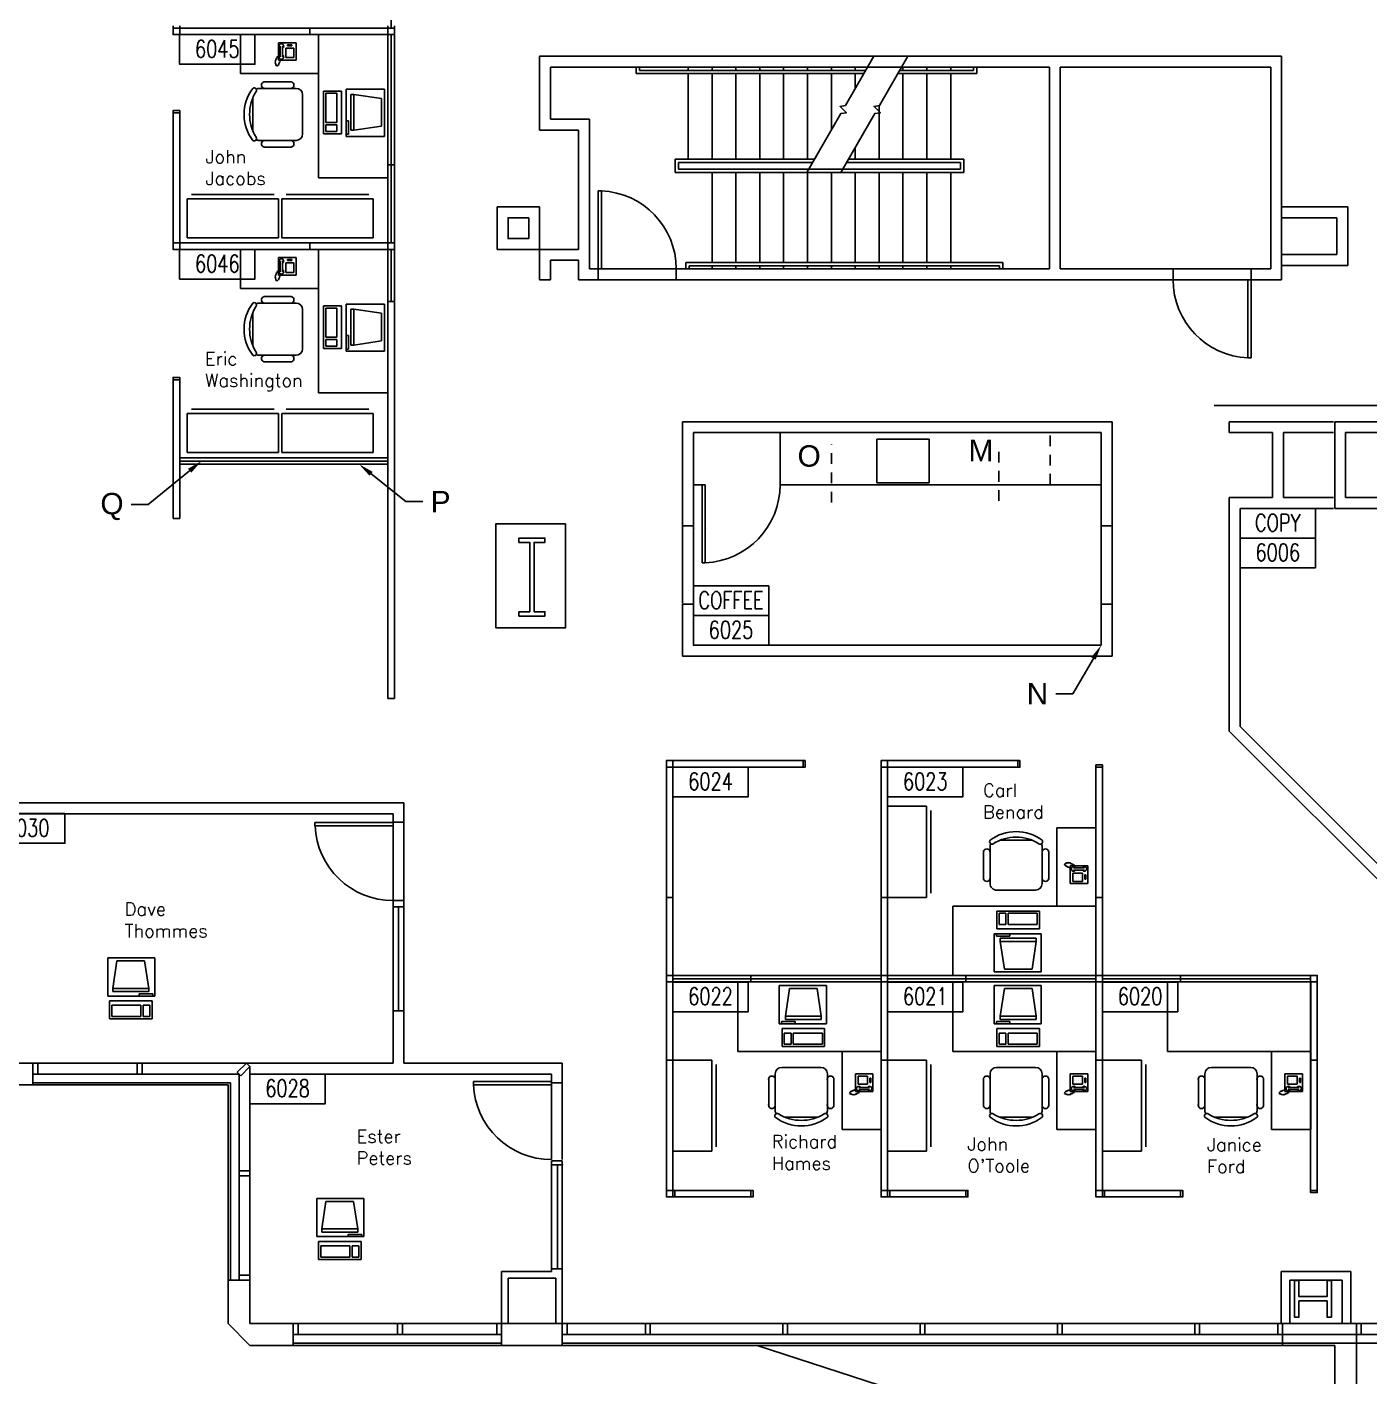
# Model space of a CAD drawing. Header units: metres. Extents: x 21.4 to 86, y 21.4 to 86.
# Drawn here: x 34.32 to 50.03, y 61.76 to 77.56 of the extents above; entities that cross this region are included whole.
import ezdxf
from ezdxf import colors
from ezdxf.entities.mleader import LeaderData, LeaderLine
from ezdxf.enums import TextEntityAlignment as Align
from ezdxf.math import Vec2, Vec3

# ---------------------------------------------------------------- set-up
doc = ezdxf.new("R2010")
doc.units = ezdxf.units.M
doc.header["$LTSCALE"] = 0.5
doc.header["$MEASUREMENT"] = 0
doc.linetypes.add('HIDDEN', pattern=[0.375, 0.25, -0.125])
for name, color, linetype in [('A-DOOR-TRIM-3D', 7, 'Continuous'), ('CHAIRS', 4, 'Continuous'), ('CPU', 6, 'Continuous'), ('E-B-FURR', 6, 'Continuous'), ('E-B-GLAZ', 8, 'Continuous'), ('E-B-MULL', 8, 'Continuous'), ('E-F-CASE', 4, 'Continuous'), ('E-F-DOOR', 3, 'Continuous'), ('E-F-PLMB', 2, 'Continuous'), ('E-F-SILL', 8, 'Continuous'), ('E-F-STAIR', 8, 'Continuous'), ('E-S-COLM', 8, 'Continuous'), ('EMPLOYEE', 1, 'Continuous'), ('FURNITURE', 3, 'Continuous'), ('PANELS_201', 6, 'Continuous'), ('PHONES', 4, 'Continuous'), ('RMNUM', 40, 'Continuous')]:
    doc.layers.add(name, color=color, linetype=linetype)
for name, color, linetype, transparency in [('E-B-CORE', 8, 'Continuous', 0.5), ('E-B-SHEL', 40, 'Continuous', 0.25), ('E-C-HEAD', 5, 'Continuous', 0.25)]:
    doc.layers.add(name, color=color, linetype=linetype, transparency=transparency)
doc.layers.add('LABEL TEXT', color=1, linetype='Continuous', plot=False)
doc.styles.add('ARCHITXT', font='simplex.shx')
doc.styles.add('ROMANS', font='romans', dxfattribs={"width": 0.75, "height": 8})
doc.styles.get("Standard").update_dxf_attribs({"font": 'arial.ttf'})

# ---------------------------------------------------------------- blocks, each defined once
blk = doc.blocks.new('DR-36')
for p, q in [((0, 36), (0, 0)), ((0, 36), (1.5, 36)), ((1.5, 36), (1.5, 0)), ((0, 0), (1.5, 0))]:
    blk.add_line(p, q)
blk.add_arc((0, 0), 36, 0, 87.61406)
blk = doc.blocks.new('RMNUM')
at = {"layer": 'RMNUM'}
blk.add_lwpolyline([(-16.33354, 6.674702), (18.388073, 6.674702), (18.388073, -6.982766), (-16.33354, -6.982766), (-16.33354, 6.674702)], dxfattribs=at)
at = {"layer": 'RMNUM', "style": 'ROMANS', "width": 0.75}
blk.add_attdef('NUMBER', text='', height=8, dxfattribs=at).set_placement((1.027267, 0.114097), align=Align.MIDDLE_CENTER)
blk = doc.blocks.new('DESK2')
for p, q in [((33, 0), (-33, 0)), ((-33, 0), (-33, -68)), ((33, -32), (33, 0)), ((-33, -32), (33, -32)), ((-15, -68), (-15, -32)), ((-33, -68), (-15, -68))]:
    blk.add_line(p, q)
blk = doc.blocks.new('CHAIR7')
for p, q in [((5.12, 15.04), (17.88, 15.04)), ((0, 9), (0, -9)), ((20, 12), (3, 12)), ((23, -7.44), (23, 7.44)), ((3, -12), (20, -12)), ((5.12, -15), (17.88, -15))]:
    blk.add_line(p, q)
for centre, radius, start, end in [((5.56, 13.54), 1.56, 73.7398, 286.2602), ((17.44, 13.54), 1.56, 253.7398, 106.2602), ((3, 9), 3, 90, 180), ((20, 9), 3, 62.41556, 90), ((22.34, 11.12), 1.1, 53.30994, 212.02741), ((4.82, 0), 19.64, 327.57575, 32.42425), ((7, 0), 20, 323.1301, 36.8699), ((3, -9), 3, 180, 270), ((5.56, -13.5), 1.56, 73.7398, 286.2602), ((17.44, -13.5), 1.56, 253.7398, 106.2602), ((20, -9), 3, 270, 297.58444), ((22.34, -11.12), 1.1, 147.97259, 306.69006)]:
    blk.add_arc(centre, radius, start, end)
blk = doc.blocks.new('RECTANG')
for p, q in [((1, 1), (0, 1)), ((0, 1), (0, 0)), ((1, 0), (1, 1)), ((0, 0), (1, 0))]:
    blk.add_line(p, q)
blk = doc.blocks.new('IBMAT', base_point=(61, 306))
for p, q in [((75, 307), (75, 306)), ((81, 307), (75, 307)), ((81, 306), (81, 307))]:
    blk.add_line(p, q)
at = {"xscale": 21, "yscale": 17, "zscale": 21}
blk.add_blockref('RECTANG', (61, 306), dxfattribs=at)
blk = doc.blocks.new('KEYBOARD', base_point=(60, 294))
for p, xscale, yscale, zscale in [((60, 294), 19, 8, 19), ((61, 295), 13, 5, 13), ((75, 295), 3, 5, 3)]:
    blk.add_blockref('RECTANG', p, dxfattribs=dict(xscale=xscale, yscale=yscale, zscale=zscale))
blk = doc.blocks.new('COMPUTER')
for p, q in [((-6.64, 16.23), (-8.5, 3.5)), ((6.08, 16.23), (-6.64, 16.23)), ((8, 3.5), (6.08, 16.23)), ((-8.5, 3.5), (-8.5, 2.04)), ((8, 3.5), (-8.5, 3.5)), ((-8.5, 2.04), (8, 2.04)), ((8, 2.04), (8, 3.5))]:
    blk.add_line(p, q)
at = {"xscale": 1.033846153846154, "yscale": 1.033846153846154, "zscale": 1.033846153846154}
for name, p in [('IBMAT', (-10.86, 0)), ('KEYBOARD', (-10.05, -10.5))]:
    blk.add_blockref(name, p, dxfattribs=at)
blk = doc.blocks.new('FC42X18D')
for p, q in [((-21, 0), (-21, -18)), ((-21, 0), (21, 0)), ((21, -18), (21, 0)), ((-21, -18), (21, -18)), ((-19, -20), (19, -20))]:
    blk.add_line(p, q)
blk = doc.blocks.new('FNPHONE')
for p, q in [((-7.29, 6.54), (-7.29, 1.54)), ((-6.29, 6.54), (-6.29, 1.54)), ((-9.1, 0.22), (-9.7, 0.02)), ((-8.9, 0.62), (-9.5, 0.42)), ((-8.7, 1.02), (-9.3, 0.82)), ((-8.5, 1.42), (-9.1, 1.22)), ((-8.3, 1.82), (-8.9, 1.62)), ((-7.14, 0.56), (-7.5, -0.58)), ((-3.87, 4.85), (-3.87, 4.85)), ((-3.87, 3.91), (-3.87, 3.91)), ((-3.87, 2.97), (-3.87, 2.97)), ((-3.87, 2.03), (-3.87, 2.03)), ((-2.94, 4.85), (-2.94, 4.85)), ((-2.94, 3.91), (-2.94, 3.91)), ((-2.94, 2.97), (-2.94, 2.97)), ((-2.94, 2.03), (-2.94, 2.03)), ((-2, 4.85), (-2, 4.85)), ((-2, 3.91), (-2, 3.91)), ((-2, 2.97), (-2, 2.97)), ((-2, 2.03), (-2, 2.03)), ((-9.3, -0.18), (-9.9, -0.38)), ((-9.3, -0.58), (-9.9, -0.78)), ((-9.3, -0.98), (-9.9, -1.18)), ((-9.3, -1.38), (-9.9, -1.58)), ((-9.1, -1.78), (-9.7, -1.98)), ((-8.9, -2.18), (-9.5, -2.38)), ((-8.43, -2.46), (-9.03, -2.66)), ((-7.9, -1.98), (-8.5, -2.18)), ((-7.7, -1.58), (-8.3, -1.78)), ((-7.5, -1.18), (-8.1, -1.38)), ((-7.3, -0.78), (-7.9, -0.98))]:
    blk.add_line(p, q)
for centre, start, end in [((-6.79, 6.54), 298.49146, 241.50854), ((-6.79, 1.54), 118.49146, 61.50854)]:
    blk.add_arc(centre, 1.05, start, end)
for p, xscale, yscale, zscale in [((-8.21, 0), 8.20528234483245, 8.104073169521023, 8.20528234483245), ((-4.03, 6.72), 2.03125, 0.46875, 2.03125), ((-4.81, 1.25), 3.75, 4.375, 3.75)]:
    blk.add_blockref('RECTANG', p, dxfattribs=dict(xscale=xscale, yscale=yscale, zscale=zscale))

msp = doc.modelspace()

# ---------------------------------------------------------------- linework, layer by layer
at = {"layer": 'A-DOOR-TRIM-3D'}
for p, q in [((42.149, 71.694), (42.149, 71.694, 2.477)), ((42.276, 71.694), (42.276, 71.694, 2.477))]:
    msp.add_line(p, q, dxfattribs=at)
at = {"layer": 'E-B-CORE'}
for p, q in [((49.009, 77.216), (40.322, 77.216)), ((40.322, 77.216), (40.322, 76.352)), ((49.009, 77.216), (49.009, 74.6)), ((46.291, 77.089), (40.45, 77.089)), ((40.45, 77.089), (40.45, 76.479)), ((46.291, 77.089), (46.291, 74.727)), ((48.882, 77.089), (46.419, 77.089)), ((46.419, 77.089), (46.419, 74.727)), ((48.882, 77.089), (48.882, 74.727)), ((40.907, 76.479), (40.45, 76.479)), ((40.907, 76.479), (40.907, 74.727)), ((40.78, 76.352), (40.322, 76.352)), ((40.78, 76.352), (40.78, 74.955)), ((49.657, 75.326), (49.009, 75.326)), ((49.657, 74.895), (49.657, 75.326)), ((40.78, 74.955), (40.322, 74.955)), ((40.322, 74.955), (40.322, 74.6)), ((40.78, 74.828), (40.45, 74.828)), ((40.45, 74.828), (40.45, 74.6)), ((40.78, 74.828), (40.78, 74.6)), ((49.009, 74.895), (49.657, 74.895)), ((40.45, 74.6), (40.322, 74.6)), ((41.008, 74.6), (40.78, 74.6)), ((41.008, 74.727), (40.907, 74.727)), ((41.008, 74.727), (41.008, 74.6)), ((46.291, 74.727), (41.923, 74.727)), ((41.923, 74.727), (41.923, 74.6)), ((47.739, 74.6), (41.923, 74.6)), ((47.739, 74.727), (46.419, 74.727)), ((47.739, 74.727), (47.739, 74.6)), ((48.882, 74.727), (48.654, 74.727)), ((48.654, 74.727), (48.654, 74.6)), ((49.009, 74.6), (48.654, 74.6)), ((49.632, 72.939), (49.632, 71.923)), ((50.254, 72.939), (49.632, 72.939)), ((49.759, 72.812), (49.759, 72.05)), ((50.254, 72.812), (49.759, 72.812)), ((53.416, 71.923), (49.632, 71.923)), ((53.416, 72.05), (49.759, 72.05))]:
    msp.add_line(p, q, dxfattribs=at)
for points in [[(40.322, 75.453), (39.827, 75.453), (39.827, 74.955), (40.322, 74.955)], [(40.196, 75.326), (39.954, 75.326), (39.954, 75.082), (40.196, 75.082)]]:
    msp.add_lwpolyline(points, close=True, dxfattribs=at)
for points in [[(49.784, 75.453), (49.009, 75.453)], [(49.009, 74.768), (49.784, 74.768), (49.784, 75.453)]]:
    msp.add_lwpolyline(points, dxfattribs=at)
at = {"layer": 'E-B-FURR'}
for p, q in [((47.025, 72.939), (41.996, 72.939)), ((41.996, 71.72), (41.996, 72.939)), ((47.025, 71.72), (47.025, 72.939)), ((49.616, 72.939), (48.397, 72.939)), ((48.397, 72.939), (48.397, 72.812)), ((46.898, 72.812), (42.123, 72.812)), ((42.123, 71.72), (42.123, 72.812)), ((46.898, 71.72), (46.898, 72.812)), ((48.905, 72.812), (48.397, 72.812)), ((48.905, 72.812), (48.905, 72.05)), ((49.032, 72.812), (49.032, 72.05)), ((49.616, 72.812), (49.032, 72.812)), ((48.905, 72.05), (48.397, 72.05)), ((48.397, 72.05), (48.397, 69.317)), ((49.616, 71.923), (48.524, 71.923)), ((48.524, 71.923), (48.524, 69.37)), ((49.616, 72.05), (49.032, 72.05)), ((42.123, 71.72), (41.996, 71.72)), ((47.025, 71.72), (46.898, 71.72)), ((41.996, 70.805), (41.996, 70.196)), ((42.123, 70.805), (41.996, 70.805)), ((42.123, 70.805), (42.123, 70.323)), ((46.898, 70.805), (46.898, 70.323)), ((47.025, 70.805), (46.898, 70.805)), ((47.025, 70.805), (47.025, 70.196)), ((46.898, 70.323), (42.123, 70.323)), ((47.025, 70.196), (41.996, 70.196)), ((48.524, 69.37), (51.193, 66.7)), ((48.397, 69.317), (51.103, 66.611)), ((33.849, 68.478), (38.735, 68.478)), ((38.735, 68.25), (38.735, 68.478)), ((33.884, 68.351), (38.608, 68.351)), ((38.608, 68.25), (38.608, 68.351)), ((38.608, 68.25), (38.735, 68.25)), ((38.608, 65.43), (38.608, 67.335)), ((38.608, 67.335), (38.735, 67.335)), ((38.735, 65.43), (38.735, 67.335)), ((34.392, 65.43), (36.891, 65.43)), ((36.891, 65.43), (38.608, 65.43)), ((38.735, 65.43), (40.589, 65.43)), ((40.589, 65.202), (40.589, 65.43)), ((36.932, 62.89), (36.932, 65.39)), ((36.932, 65.303), (40.462, 65.303)), ((40.462, 65.202), (40.462, 65.303)), ((40.462, 65.202), (40.589, 65.202)), ((40.462, 62.992), (40.462, 64.287)), ((40.462, 64.287), (40.589, 64.287)), ((40.589, 62.992), (40.589, 64.287)), ((39.878, 62.992), (39.878, 62.382)), ((40.462, 62.992), (39.878, 62.992)), ((39.954, 62.916), (39.954, 62.382)), ((40.513, 62.916), (39.954, 62.916)), ((40.513, 62.916), (40.513, 62.382)), ((40.589, 62.992), (40.589, 62.382)), ((49.006, 62.382), (49.006, 62.992)), ((49.006, 62.992), (49.819, 62.992)), ((49.108, 62.382), (49.108, 62.89)), ((49.108, 62.89), (49.718, 62.89)), ((49.718, 62.382), (49.718, 62.89)), ((49.819, 62.382), (49.819, 62.992)), ((37.44, 62.382), (39.939, 62.382)), ((40.589, 62.382), (51.987, 62.382))]:
    msp.add_line(p, q, dxfattribs=at)
msp.add_lwpolyline([(40.625, 71.745), (39.812, 71.745), (39.812, 70.526), (40.625, 70.526)], close=True, dxfattribs=at)
at = {"layer": 'E-B-GLAZ'}
for p, q in [((36.805, 65.303), (34.392, 65.303)), ((36.805, 62.89), (36.805, 65.303)), ((36.703, 65.202), (34.392, 65.202)), ((36.678, 65.176), (34.392, 65.176)), ((36.678, 62.89), (36.678, 65.176)), ((36.703, 62.89), (36.703, 65.202)), ((39.878, 62.255), (37.44, 62.255)), ((39.878, 62.154), (37.44, 62.154)), ((39.878, 62.128), (37.44, 62.128)), ((40.589, 62.255), (52.045, 62.255)), ((40.589, 62.154), (52.045, 62.154)), ((40.589, 62.128), (49.022, 62.128))]:
    msp.add_line(p, q, dxfattribs=at)
for points in [[(38.733, 66.043), (38.606, 66.043), (38.673, 66.043), (38.673, 67.262), (38.733, 67.262), (38.606, 67.262)], [(40.592, 63.023), (40.465, 63.023), (40.532, 63.023), (40.532, 64.242), (40.592, 64.242), (40.465, 64.242)]]:
    msp.add_lwpolyline(points, dxfattribs=at)
at = {"layer": 'E-B-MULL'}
for points in [[(34.392, 65.303), (34.392, 65.43), (34.449, 65.43), (34.449, 65.303)], [(35.613, 65.303), (35.613, 65.43), (35.67, 65.43), (35.67, 65.303)], [(36.825, 65.283), (36.932, 65.39), (36.891, 65.43), (36.784, 65.324)], [(36.805, 64.112), (36.932, 64.112), (36.932, 64.169), (36.805, 64.169)], [(36.805, 62.89), (36.932, 62.89), (36.932, 62.948), (36.805, 62.948)], [(37.44, 62.255), (37.44, 62.382), (37.497, 62.382), (37.497, 62.255)], [(38.661, 62.255), (38.661, 62.382), (38.718, 62.382), (38.718, 62.255)], [(39.821, 62.255), (39.821, 62.382), (39.878, 62.382), (39.878, 62.255)], [(40.589, 62.255), (40.589, 62.382), (40.646, 62.382), (40.646, 62.255)], [(41.561, 62.255), (41.561, 62.382), (41.618, 62.382), (41.618, 62.255)], [(43.169, 62.255), (43.169, 62.382), (43.226, 62.382), (43.226, 62.255)], [(44.777, 62.255), (44.777, 62.382), (44.834, 62.382), (44.834, 62.255)], [(46.385, 62.255), (46.385, 62.382), (46.442, 62.382), (46.442, 62.255)], [(48.05, 62.255), (48.05, 62.382), (47.993, 62.382), (47.993, 62.255)], [(48.965, 62.255), (48.965, 62.382), (49.022, 62.382), (49.022, 62.255)], [(49.885, 62.255), (49.885, 62.382), (49.942, 62.382), (49.942, 62.255)]]:
    msp.add_lwpolyline(points, close=True, dxfattribs=at)
at = {"layer": 'E-B-SHEL'}
for p, q in [((34.392, 65.43), (33.884, 65.43)), ((34.392, 65.43), (34.392, 65.176)), ((33.884, 65.176), (34.392, 65.176)), ((36.932, 62.89), (36.678, 62.89)), ((36.678, 62.89), (36.678, 62.382)), ((36.932, 62.382), (36.932, 62.89)), ((36.678, 62.382), (36.932, 62.128)), ((37.44, 62.382), (36.932, 62.382)), ((37.44, 62.382), (37.44, 62.128)), ((40.589, 62.382), (39.878, 62.382)), ((39.878, 62.382), (39.878, 62.128)), ((40.589, 62.382), (40.589, 62.128)), ((49.022, 62.382), (49.022, 62.128)), ((49.886, 62.382), (49.022, 62.382)), ((49.886, 62.382), (49.886, 59.334)), ((36.932, 62.128), (37.44, 62.128)), ((40.589, 62.128), (39.878, 62.128)), ((49.124, 60.096), (42.87, 62.128)), ((49.632, 62.128), (49.022, 62.128)), ((49.632, 62.128), (49.632, 60.096))]:
    msp.add_line(p, q, dxfattribs=at)
at = {"layer": 'E-C-HEAD'}
for p, q in [((41.008, 74.727), (41.923, 74.727)), ((41.008, 74.6), (41.923, 74.6)), ((47.739, 74.727), (48.654, 74.727)), ((47.739, 74.6), (48.654, 74.6)), ((65.721, 73.129), (48.222, 73.129)), ((41.996, 70.815), (41.996, 71.729)), ((42.123, 70.815), (42.123, 71.729)), ((46.898, 70.805), (46.898, 71.72)), ((47.025, 70.805), (47.025, 71.72)), ((38.608, 67.335), (38.608, 68.25)), ((38.735, 68.25), (38.735, 67.335)), ((40.462, 64.304), (40.462, 65.218)), ((40.589, 65.218), (40.589, 64.304))]:
    msp.add_line(p, q, dxfattribs=at)
at = {"layer": 'E-F-CASE'}
for p, q in [((43.139, 72.202), (43.139, 72.812)), ((42.225, 72.202), (42.123, 72.202)), ((46.898, 72.202), (43.139, 72.202))]:
    msp.add_line(p, q, dxfattribs=at)
at = {"layer": 'E-F-CASE', "linetype": 'HIDDEN'}
for p, q in [((46.301, 72.202), (46.301, 72.812)), ((43.739, 71.994), (43.739, 72.674)), ((45.701, 72.012), (45.701, 72.658))]:
    msp.add_line(p, q, dxfattribs=at)
at = {"layer": 'E-F-PLMB'}
for p, q in [((44.272, 72.225), (44.272, 72.733)), ((44.272, 72.733), (44.882, 72.733)), ((44.882, 72.733), (44.882, 72.225)), ((44.882, 72.225), (44.272, 72.225))]:
    msp.add_line(p, q, dxfattribs=at)
at = {"layer": 'E-F-SILL'}
msp.add_lwpolyline([(39.878, 62.382), (39.878, 62.382), (39.878, 62.459), (39.878, 62.459)], dxfattribs=at)
at = {"layer": 'E-F-STAIR'}
for p, q in [((41.453, 77.089), (41.453, 77.013)), ((44.12, 77.013), (41.453, 77.013)), ((41.491, 77.089), (41.491, 77.051)), ((44.142, 77.051), (41.491, 77.051)), ((42.062, 77.089), (42.062, 77.051)), ((42.062, 77.013), (42.062, 76.01)), ((42.342, 77.089), (42.342, 77.051)), ((42.342, 77.013), (42.342, 76.01)), ((42.621, 77.089), (42.621, 77.051)), ((42.621, 77.013), (42.621, 76.01)), ((42.901, 77.089), (42.901, 77.051)), ((42.901, 77.013), (42.901, 76.01)), ((43.18, 77.089), (43.18, 77.051)), ((43.18, 77.013), (43.18, 76.01)), ((43.459, 77.089), (43.459, 77.051)), ((43.459, 77.013), (43.459, 76.01)), ((43.739, 77.089), (43.739, 77.051)), ((43.739, 77.013), (43.739, 76.353)), ((44.018, 77.089), (44.018, 77.051)), ((44.018, 77.013), (44.018, 76.837)), ((45.441, 77.013), (44.518, 77.013)), ((45.403, 77.051), (44.54, 77.051)), ((44.577, 77.089), (44.577, 77.051)), ((44.577, 77.013), (44.577, 76.01)), ((44.856, 77.089), (44.856, 77.051)), ((44.856, 77.013), (44.856, 76.01)), ((45.136, 77.089), (45.136, 77.051)), ((45.136, 77.013), (45.136, 76.01)), ((45.403, 77.089), (45.403, 77.051)), ((45.441, 77.089), (45.441, 77.013)), ((44.298, 76.638), (44.298, 76.01)), ((43.541, 76.01), (41.91, 76.01)), ((41.91, 76.01), (41.91, 75.857)), ((45.288, 76.01), (43.938, 76.01)), ((44.018, 76.148), (44.018, 76.01)), ((45.288, 76.01), (45.288, 75.857)), ((45.288, 75.857), (41.91, 75.857)), ((43.519, 75.971), (41.948, 75.971)), ((41.948, 75.971), (41.948, 75.895)), ((45.25, 75.895), (41.948, 75.895)), ((42.342, 75.857), (42.342, 74.803)), ((42.621, 75.857), (42.621, 74.803)), ((42.901, 75.857), (42.901, 74.803)), ((43.18, 75.857), (43.18, 74.803)), ((43.459, 75.857), (43.459, 74.803)), ((43.739, 75.857), (43.739, 74.803)), ((45.25, 75.971), (43.916, 75.971)), ((44.018, 75.857), (44.018, 74.803)), ((44.298, 75.857), (44.298, 74.803)), ((44.577, 75.857), (44.577, 74.803)), ((44.856, 75.857), (44.856, 74.803)), ((45.136, 75.857), (45.136, 74.803)), ((45.25, 75.971), (45.25, 75.895)), ((45.745, 74.803), (42.037, 74.803)), ((42.037, 74.803), (42.037, 74.727)), ((45.707, 74.765), (42.075, 74.765)), ((42.075, 74.765), (42.075, 74.727)), ((42.342, 74.765), (42.342, 74.727)), ((42.621, 74.765), (42.621, 74.727)), ((42.901, 74.765), (42.901, 74.727)), ((43.18, 74.765), (43.18, 74.727)), ((43.459, 74.765), (43.459, 74.727)), ((43.739, 74.765), (43.739, 74.727)), ((44.018, 74.765), (44.018, 74.727)), ((44.298, 74.765), (44.298, 74.727)), ((44.577, 74.765), (44.577, 74.727)), ((44.856, 74.765), (44.856, 74.727)), ((45.136, 74.765), (45.136, 74.727)), ((45.707, 74.765), (45.707, 74.727)), ((45.745, 74.803), (45.745, 74.727))]:
    msp.add_line(p, q, dxfattribs=at)
for points in [[(43.453, 75.857), (43.851, 76.548), (43.915, 76.556), (43.84, 76.63), (43.904, 76.639), (44.237, 77.216)], [(43.851, 75.857), (44.249, 76.548), (44.313, 76.556), (44.238, 76.63), (44.302, 76.639), (44.635, 77.216)]]:
    msp.add_lwpolyline(points, dxfattribs=at)
at = {"layer": 'E-S-COLM'}
for points in [[(40.081, 71.526), (40.081, 71.577), (40.386, 71.577), (40.386, 71.526), (40.259, 71.526), (40.259, 70.714), (40.386, 70.714), (40.386, 70.663), (40.081, 70.663), (40.081, 70.714), (40.208, 70.714), (40.208, 71.526)], [(49.543, 62.889), (49.593, 62.889), (49.593, 62.457), (49.543, 62.457), (49.543, 62.648), (49.212, 62.648), (49.212, 62.457), (49.162, 62.457), (49.162, 62.889), (49.212, 62.889), (49.212, 62.699), (49.543, 62.699)]]:
    msp.add_lwpolyline(points, close=True, dxfattribs=at)
at = {"layer": 'PANELS_201', "linetype": 'Continuous'}
for p, q in [((38.548, 74.32), (38.548, 69.698)), ((38.624, 74.32), (38.624, 69.698)), ((36.033, 71.806), (36.033, 73.406)), ((36.11, 71.806), (36.11, 73.406)), ((38.548, 72.517), (36.11, 72.517)), ((38.548, 72.479), (36.11, 72.479)), ((38.548, 72.441), (36.11, 72.441)), ((36.11, 71.806), (36.033, 71.806)), ((38.624, 69.698), (38.548, 69.698)), ((41.883, 63.866), (41.883, 63.942)), ((44.397, 63.866), (44.397, 63.942)), ((46.912, 63.866), (46.912, 63.942))]:
    msp.add_line(p, q, dxfattribs=at)
for points in [[(38.586, 78.461), (38.586, 77.546)], [(36.11, 77.572), (36.11, 77.546), (36.033, 77.546), (36.033, 77.572)], [(36.033, 77.546), (36.033, 77.47), (36.11, 77.47)], [(36.135, 77.47), (36.11, 77.47), (36.11, 77.546), (36.135, 77.546)], [(37.608, 77.546), (36.135, 77.546)], [(37.608, 77.47), (36.135, 77.47)], [(37.659, 77.546), (37.608, 77.546)], [(37.659, 77.47), (37.608, 77.47)], [(37.634, 77.47), (37.634, 77.546)], [(38.523, 77.546), (37.659, 77.546)], [(38.523, 77.47), (37.659, 77.47)], [(38.523, 77.546), (38.548, 77.546), (38.548, 77.47), (38.523, 77.47)], [(38.624, 77.572), (38.624, 77.546), (38.548, 77.546), (38.548, 77.572)], [(38.548, 77.445), (38.548, 77.47), (38.624, 77.47), (38.624, 77.445)], [(38.548, 77.445), (38.548, 75.971)], [(38.586, 77.47), (38.586, 75.946)], [(38.624, 77.546), (38.624, 77.47)], [(38.624, 77.445), (38.624, 75.971)], [(36.033, 76.53), (36.033, 76.556), (36.033, 76.581), (36.11, 76.581), (36.11, 76.53)], [(36.11, 76.556), (36.033, 76.556)], [(36.033, 75.057), (36.033, 76.53)], [(36.11, 75.057), (36.11, 76.53)], [(38.548, 75.971), (38.548, 75.921)], [(38.624, 75.946), (38.548, 75.946)], [(38.548, 75.921), (38.548, 75.057)], [(38.586, 75.946), (38.586, 75.032)], [(38.624, 75.971), (38.624, 75.921)], [(38.624, 75.921), (38.624, 75.057)], [(36.11, 75.057), (36.11, 75.032), (36.033, 75.032), (36.033, 75.057)], [(38.624, 75.057), (38.624, 75.032), (38.548, 75.032), (38.548, 75.057)], [(36.033, 75.032), (36.033, 74.955), (36.11, 74.955)], [(36.135, 74.955), (36.11, 74.955), (36.11, 75.032), (36.135, 75.032)], [(37.608, 75.032), (36.135, 75.032)], [(37.608, 74.955), (36.135, 74.955)], [(37.659, 75.032), (37.608, 75.032)], [(37.659, 74.955), (37.608, 74.955)], [(37.634, 74.955), (37.634, 75.032)], [(38.523, 75.032), (37.659, 75.032)], [(38.523, 74.955), (37.659, 74.955)], [(38.523, 75.032), (38.548, 75.032), (38.548, 74.955), (38.523, 74.955)], [(38.548, 74.93), (38.548, 74.955), (38.624, 74.955), (38.624, 74.93)], [(38.548, 74.93), (38.548, 74.371)], [(38.586, 74.955), (38.586, 74.346)], [(38.624, 75.032), (38.624, 74.955)], [(38.624, 74.93), (38.624, 74.371)], [(38.548, 74.371), (38.548, 74.32)], [(38.624, 74.346), (38.548, 74.346)], [(38.624, 74.371), (38.624, 74.32)], [(36.033, 73.406), (36.033, 73.431), (36.033, 73.457), (36.11, 73.457), (36.11, 73.406)], [(36.11, 73.431), (36.033, 73.431)], [(41.883, 68.972), (41.807, 68.972), (41.807, 68.895)], [(41.807, 68.87), (41.807, 68.895), (41.883, 68.895), (41.883, 68.87)], [(41.908, 68.895), (41.883, 68.895), (41.883, 68.972), (41.908, 68.972)], [(41.908, 68.972), (43.381, 68.972)], [(41.908, 68.895), (43.381, 68.895)], [(43.381, 68.972), (43.407, 68.972), (43.432, 68.972), (43.432, 68.895), (43.381, 68.895)], [(43.407, 68.895), (43.407, 68.972)], [(44.397, 68.972), (44.321, 68.972), (44.321, 68.895)], [(44.321, 68.87), (44.321, 68.895), (44.397, 68.895), (44.397, 68.87)], [(44.423, 68.895), (44.397, 68.895), (44.397, 68.972), (44.423, 68.972)], [(44.423, 68.972), (45.896, 68.972)], [(44.423, 68.895), (45.896, 68.895)], [(45.896, 68.972), (45.921, 68.972), (45.947, 68.972), (45.947, 68.895), (45.896, 68.895)], [(45.921, 68.895), (45.921, 68.972)], [(46.836, 68.87), (46.836, 68.895), (46.836, 68.921), (46.912, 68.921), (46.912, 68.87)], [(46.912, 68.895), (46.836, 68.895)], [(41.807, 67.397), (41.807, 68.87)], [(41.883, 67.397), (41.883, 68.87)], [(44.321, 67.397), (44.321, 68.87)], [(44.397, 67.397), (44.397, 68.87)], [(46.836, 68.87), (46.836, 67.397)], [(46.912, 68.87), (46.912, 67.397)], [(41.807, 67.346), (41.807, 67.397)], [(41.807, 67.371), (41.883, 67.371)], [(41.807, 66.482), (41.807, 67.346)], [(41.883, 67.346), (41.883, 67.397)], [(41.883, 66.482), (41.883, 67.346)], [(44.321, 67.346), (44.321, 67.397)], [(44.321, 67.371), (44.397, 67.371)], [(44.321, 66.482), (44.321, 67.346)], [(44.397, 67.346), (44.397, 67.397)], [(44.397, 66.482), (44.397, 67.346)], [(46.836, 67.346), (46.836, 67.397)], [(46.836, 67.371), (46.912, 67.371)], [(46.836, 67.346), (46.836, 66.482)], [(46.912, 67.346), (46.912, 67.397)], [(46.912, 67.346), (46.912, 66.482)], [(41.883, 66.482), (41.883, 66.457), (41.807, 66.457), (41.807, 66.482)], [(41.807, 66.381), (41.807, 66.457)], [(41.807, 66.355), (41.807, 66.381), (41.883, 66.381), (41.883, 66.355)], [(41.908, 66.381), (41.883, 66.381), (41.883, 66.457), (41.908, 66.457)], [(41.883, 66.419), (42.797, 66.419)], [(41.908, 66.457), (42.772, 66.457)], [(41.908, 66.381), (42.772, 66.381)], [(42.772, 66.457), (42.823, 66.457)], [(42.772, 66.381), (42.823, 66.381)], [(42.797, 66.457), (42.797, 66.381)], [(42.797, 66.419), (44.321, 66.419)], [(42.823, 66.457), (44.296, 66.457)], [(42.823, 66.381), (44.296, 66.381)], [(44.296, 66.457), (44.321, 66.457), (44.321, 66.381), (44.296, 66.381)], [(44.321, 66.482), (44.321, 66.457), (44.397, 66.457), (44.397, 66.482)], [(44.321, 66.355), (44.321, 66.381), (44.397, 66.381), (44.397, 66.355)], [(44.423, 66.381), (44.397, 66.381), (44.397, 66.457), (44.423, 66.457)], [(44.397, 66.419), (45.312, 66.419)], [(44.423, 66.457), (45.286, 66.457)], [(44.423, 66.381), (45.286, 66.381)], [(45.286, 66.457), (45.337, 66.457)], [(45.286, 66.381), (45.337, 66.381)], [(45.312, 66.457), (45.312, 66.381)], [(45.312, 66.419), (46.836, 66.419)], [(45.337, 66.457), (46.81, 66.457)], [(45.337, 66.381), (46.81, 66.381)], [(46.81, 66.457), (46.836, 66.457), (46.836, 66.381), (46.81, 66.381)], [(46.836, 66.482), (46.836, 66.457), (46.912, 66.457), (46.912, 66.482)], [(46.836, 66.355), (46.836, 66.381), (46.912, 66.381), (46.912, 66.355)], [(46.937, 66.381), (46.912, 66.381), (46.912, 66.457), (46.937, 66.457)], [(46.912, 66.419), (47.826, 66.419)], [(46.937, 66.457), (47.801, 66.457)], [(46.937, 66.381), (47.801, 66.381)], [(47.801, 66.457), (47.852, 66.457)], [(47.801, 66.381), (47.852, 66.381)], [(47.826, 66.457), (47.826, 66.381)], [(47.826, 66.419), (49.35, 66.419)], [(47.852, 66.457), (49.325, 66.457)], [(47.852, 66.381), (49.325, 66.381)], [(49.325, 66.457), (49.35, 66.457), (49.35, 66.381), (49.325, 66.381)], [(49.427, 66.381), (49.427, 66.457), (49.35, 66.457)], [(49.35, 66.355), (49.35, 66.381), (49.427, 66.381), (49.427, 66.355)], [(41.807, 65.492), (41.807, 66.355)], [(41.883, 65.492), (41.883, 66.355)], [(44.321, 65.492), (44.321, 66.355)], [(44.397, 65.492), (44.397, 66.355)], [(46.836, 66.355), (46.836, 65.492)], [(46.912, 66.355), (46.912, 65.492)], [(49.35, 66.355), (49.35, 65.492)], [(49.427, 66.355), (49.427, 65.492)], [(41.807, 65.441), (41.807, 65.492)], [(41.807, 65.466), (41.883, 65.466)], [(41.807, 63.968), (41.807, 65.441)], [(41.883, 65.441), (41.883, 65.492)], [(41.883, 63.968), (41.883, 65.441)], [(44.321, 65.441), (44.321, 65.492)], [(44.321, 65.466), (44.397, 65.466)], [(44.321, 63.968), (44.321, 65.441)], [(44.397, 65.441), (44.397, 65.492)], [(44.397, 63.968), (44.397, 65.441)], [(46.836, 65.492), (46.836, 65.441)], [(46.912, 65.466), (46.836, 65.466)], [(46.836, 65.441), (46.836, 63.968)], [(46.912, 65.492), (46.912, 65.441)], [(46.912, 65.441), (46.912, 63.968)], [(49.35, 65.492), (49.35, 65.441)], [(49.427, 65.466), (49.35, 65.466)], [(49.35, 65.441), (49.35, 63.968)], [(49.427, 65.492), (49.427, 65.441)], [(49.427, 65.441), (49.427, 63.968)], [(41.883, 63.968), (41.883, 63.942), (41.807, 63.942), (41.807, 63.968)], [(41.807, 63.942), (41.807, 63.866), (41.883, 63.866)], [(41.857, 63.942), (41.883, 63.942), (41.908, 63.942), (41.908, 63.866), (41.857, 63.866)], [(41.908, 63.866), (41.883, 63.866), (41.883, 63.942), (41.908, 63.942)], [(42.772, 63.942), (41.908, 63.942)], [(42.772, 63.866), (41.908, 63.866)], [(42.772, 63.942), (42.797, 63.942), (42.823, 63.942), (42.823, 63.866), (42.772, 63.866)], [(42.797, 63.866), (42.797, 63.942)], [(44.397, 63.968), (44.397, 63.942), (44.321, 63.942), (44.321, 63.968)], [(44.321, 63.942), (44.321, 63.866), (44.397, 63.866)], [(44.372, 63.942), (44.397, 63.942), (44.423, 63.942), (44.423, 63.866), (44.372, 63.866)], [(44.423, 63.866), (44.397, 63.866), (44.397, 63.942), (44.423, 63.942)], [(45.286, 63.942), (44.423, 63.942)], [(45.286, 63.866), (44.423, 63.866)], [(45.286, 63.942), (45.312, 63.942), (45.337, 63.942), (45.337, 63.866), (45.286, 63.866)], [(45.312, 63.866), (45.312, 63.942)], [(46.912, 63.968), (46.912, 63.942), (46.836, 63.942), (46.836, 63.968)], [(46.836, 63.942), (46.836, 63.866), (46.912, 63.866)], [(46.887, 63.942), (46.912, 63.942), (46.937, 63.942), (46.937, 63.866), (46.887, 63.866)], [(46.937, 63.866), (46.912, 63.866), (46.912, 63.942), (46.937, 63.942)], [(47.801, 63.942), (46.937, 63.942)], [(47.801, 63.866), (46.937, 63.866)], [(47.801, 63.942), (47.826, 63.942), (47.852, 63.942), (47.852, 63.866), (47.801, 63.866)], [(47.826, 63.866), (47.826, 63.942)], [(49.427, 63.968), (49.427, 63.942), (49.427, 63.917), (49.35, 63.917), (49.35, 63.968)], [(49.35, 63.942), (49.427, 63.942)]]:
    msp.add_lwpolyline(points, dxfattribs=at)

# ---------------------------------------------------------------- block references
at = {"xscale": 0.0254, "yscale": 0.0254, "zscale": 0.0254}
for p, values in [((36.524, 77.3), {'NUMBER': '6045'}), ((36.524, 74.786), {'NUMBER': '6046'}), ((48.939, 71.753), {'NUMBER': 'COPY'}), ((48.939, 71.406), {'NUMBER': '6006'}), ((42.538, 70.847), {'NUMBER': 'COFFEE'}), ((42.538, 70.5), {'NUMBER': '6025'}), ((42.298, 68.726), {'NUMBER': '6024'}), ((44.812, 68.726), {'NUMBER': '6023'}), ((34.298, 68.182), {'NUMBER': '6030'}), ((42.298, 66.211), {'NUMBER': '6022'}), ((44.812, 66.211), {'NUMBER': '6021'}), ((47.327, 66.211), {'NUMBER': '6020'}), ((37.346, 65.134), {'NUMBER': '6028'})]:
    msp.add_blockref('RMNUM', p, dxfattribs=at).add_auto_attribs(values)
at = {"layer": 'CHAIRS', "lineweight": -3, "yscale": 0.0254, "zscale": 0.0254}
for p, xscale, rotation in [((37.549, 76.536), 0.0254, 180), ((37.549, 74.022), 0.0254, 180), ((45.902, 67.456), 0.0254, 89.99999999999999), ((43.387, 65.382), -0.0254, 90), ((45.902, 65.382), -0.0254, 90), ((48.417, 65.382), -0.0254, 90)]:
    msp.add_blockref('CHAIR7', p, dxfattribs=dict(at, xscale=xscale, rotation=rotation))
at = {"layer": 'CPU', "lineweight": -3, "xscale": 0.0254, "yscale": 0.0254, "zscale": 0.0254}
for p, rotation in [((38.06, 76.554), 270), ((38.06, 74.039), 270), ((45.92, 66.945), 180)]:
    msp.add_blockref('COMPUTER', p, dxfattribs=dict(at, rotation=rotation))
at = {"layer": 'CPU', "lineweight": -3, "yscale": 0.0254, "zscale": 0.0254}
for p, xscale in [((35.544, 66.217), 0.0254), ((43.405, 65.892), -0.0254), ((45.92, 65.892), -0.0254), ((37.991, 63.401), 0.0254)]:
    msp.add_blockref('COMPUTER', p, dxfattribs=dict(at, xscale=xscale))
at = {"layer": 'E-F-CASE', "extrusion": (0, 0, -1), "xscale": 0.0254, "yscale": 0.0254, "zscale": -0.0254, "rotation": 180}
msp.add_blockref('DR-36', (-42.225, 72.202), dxfattribs=at)
msp.add_blockref('DR-36', (-42.225, 72.202), dxfattribs=at)
at = {"layer": 'E-F-DOOR', "xscale": 0.0254, "yscale": 0.0254, "zscale": 0.0254}
msp.add_blockref('DR-36', (41.008, 74.727), dxfattribs=at)
at = {"layer": 'E-F-DOOR', "yscale": 0.0254, "zscale": 0.0254}
for p, xscale, rotation in [((48.654, 74.6), 0.0254, 180), ((38.608, 68.248), -0.0254, 90), ((40.462, 65.217), -0.0254, 90)]:
    msp.add_blockref('DR-36', p, dxfattribs=dict(at, xscale=xscale, rotation=rotation))
at = {"layer": 'FURNITURE', "lineweight": -3, "yscale": 0.0254, "zscale": 0.0254}
for name, p, xscale, rotation in [('DESK2', (38.548, 76.632), 0.0254, 270), ('FC42X18D', (36.732, 75.092), 0.0254, 180), ('FC42X18D', (37.84, 75.092), 0.0254, 180), ('DESK2', (38.548, 74.117), 0.0254, 270), ('FC42X18D', (36.732, 72.577), 0.0254, 180), ('FC42X18D', (37.84, 72.577), 0.0254, 180), ('FC42X18D', (44.397, 67.905), 0.0254, 89.99999999999999), ('DESK2', (45.998, 66.457), 0.0254, 180), ('FC42X18D', (41.883, 64.933), -0.0254, 90), ('FC42X18D', (44.397, 64.933), -0.0254, 90), ('FC42X18D', (46.912, 64.933), -0.0254, 90)]:
    msp.add_blockref(name, p, dxfattribs=dict(at, xscale=xscale, rotation=rotation))
at = {"layer": 'FURNITURE', "lineweight": -3, "xscale": -0.0254, "yscale": 0.0254, "zscale": 0.0254}
for p in [(43.483, 66.381), (45.998, 66.381), (48.512, 66.381)]:
    msp.add_blockref('DESK2', p, dxfattribs=at)
at = {"layer": 'PHONES', "lineweight": -3, "xscale": 0.0254, "yscale": 0.0254, "zscale": 0.0254}
for p in [(37.473, 77.169), (37.473, 74.654)]:
    msp.add_blockref('FNPHONE', p, dxfattribs=at)
at = {"layer": 'PHONES', "lineweight": -3, "yscale": 0.0254, "zscale": 0.0254, "rotation": 270}
for p, xscale in [((46.535, 67.532), 0.0254), ((44.02, 65.306), -0.0254), ((46.535, 65.306), -0.0254), ((49.049, 65.306), -0.0254)]:
    msp.add_blockref('FNPHONE', p, dxfattribs=dict(at, xscale=xscale))

# ---------------------------------------------------------------- texts
at = {"layer": 'EMPLOYEE', "lineweight": -3, "char_height": 0.1524, "attachment_point": 1, "style": 'ARCHITXT'}
for s, insert, width in [('\\A1;John\\PJacobs', (36.413, 76.116), 0.66064), ('\\A1;Eric\\PWashington', (36.406, 73.752), 1.10703), ('\\A1;Carl\\PBenard', (45.515, 68.701), 0.65555), ('\\A1;Dave\\PThommes', (35.465, 67.31), 0.93322), ('\\A1;Ester\\PPeters', (38.182, 64.65), 0.59068), ('\\A1;Richard\\PHames', (43.042, 64.59), 0.7015), ("\\A1;John\\PO'Toole", (45.332, 64.56), 0.71969), ('\\A1;Janice\\PFord', (48.137, 64.552), 0.60087)]:
    msp.add_mtext(s, dxfattribs=dict(at, insert=insert, width=width))
at = {"layer": 'LABEL TEXT'}
for s, p in [('M', (45.345, 72.477)), ('O', (43.343, 72.413))]:
    msp.add_text(s, height=0.25, dxfattribs=at).set_placement(p)

# ---------------------------------------------------------------- leaders
ml = msp.add_multileader_mtext('Standard', dxfattribs=at)
ml.set_content('Q', color=256)
ml.set_leader_properties()
ml.build(insert=Vec2(0, 0))
ml.multileader.update_dxf_attribs({"dogleg_length": 0.36, "arrow_head_size": 0.18})
ctx = ml.context
ctx.base_point, ctx.char_height, ctx.arrow_head_size, ctx.landing_gap_size, ctx.plane_origin = Vec3(35.119, 71.971), 0.25, 0.18, 0.09, Vec3(38.958, 72.632)
ctx.text_align_type = 2
notes = []
notes.append((ctx, [(1, (1, 1, 0), (35.741, 71.971), (-1, 0), 0.198, [(0, [(36.366, 72.479)], 0, [])])]))
ctx.mtext.insert, ctx.mtext.alignment, ctx.mtext.flow_direction = Vec3(35.453, 72.105), 3, 5
ml = msp.add_multileader_mtext('Standard', dxfattribs=at)
ml.set_content('P', color=256)
ml.set_leader_properties()
ml.build(insert=Vec2(0, 0))
ml.multileader.update_dxf_attribs({"dogleg_length": 0.36, "arrow_head_size": 0.18})
ctx = ml.context
ctx.base_point, ctx.char_height, ctx.arrow_head_size, ctx.landing_gap_size, ctx.plane_origin = Vec3(38.958, 72.004), 0.25, 0.18, 0.09, Vec3(38.924, 71.834)
notes.append((ctx, [(0, (1, 1, 0), (38.759, 72.004), (1, 0), 0.198, [(0, [(38.21, 72.441)], 0, [])])]))
ctx.mtext.insert, ctx.mtext.flow_direction = Vec3(39.048, 72.129), 5
ml = msp.add_multileader_mtext('Standard', dxfattribs=at)
ml.set_content('N', color=256)
ml.set_leader_properties()
ml.build(insert=Vec2(0, 0))
ml.multileader.update_dxf_attribs({"dogleg_length": 0.36, "arrow_head_size": 0.18})
ctx = ml.context
ctx.base_point, ctx.char_height, ctx.arrow_head_size, ctx.landing_gap_size, ctx.plane_origin = Vec3(45.991, 69.754), 0.25, 0.18, 0.09, Vec3(46.115, 69.584)
ctx.text_align_type = 2
notes.append((ctx, [(1, (1, 1, 0), (46.566, 69.754), (-1, 0), 0.198, [(0, [(46.898, 70.323)], 0, [])])]))
ctx.mtext.insert, ctx.mtext.alignment, ctx.mtext.flow_direction = Vec3(46.278, 69.879), 3, 5
for ctx, leaders in notes:
    for number, flags, end, landing, length, lines in leaders:
        leader = LeaderData()
        leader.index, (leader.has_last_leader_line, leader.has_dogleg_vector, leader.attachment_direction) = number, flags
        leader.last_leader_point, leader.dogleg_vector, leader.dogleg_length = Vec3(end), Vec3(landing), length
        for number, points, colour, breaks in lines:
            line = LeaderLine()
            line.index, line.vertices, line.color, line.breaks = number, Vec3.list(points), colors.encode_raw_color(colour), breaks
            leader.lines.append(line)
        ctx.leaders.append(leader)

doc.saveas('drawing.dxf')
